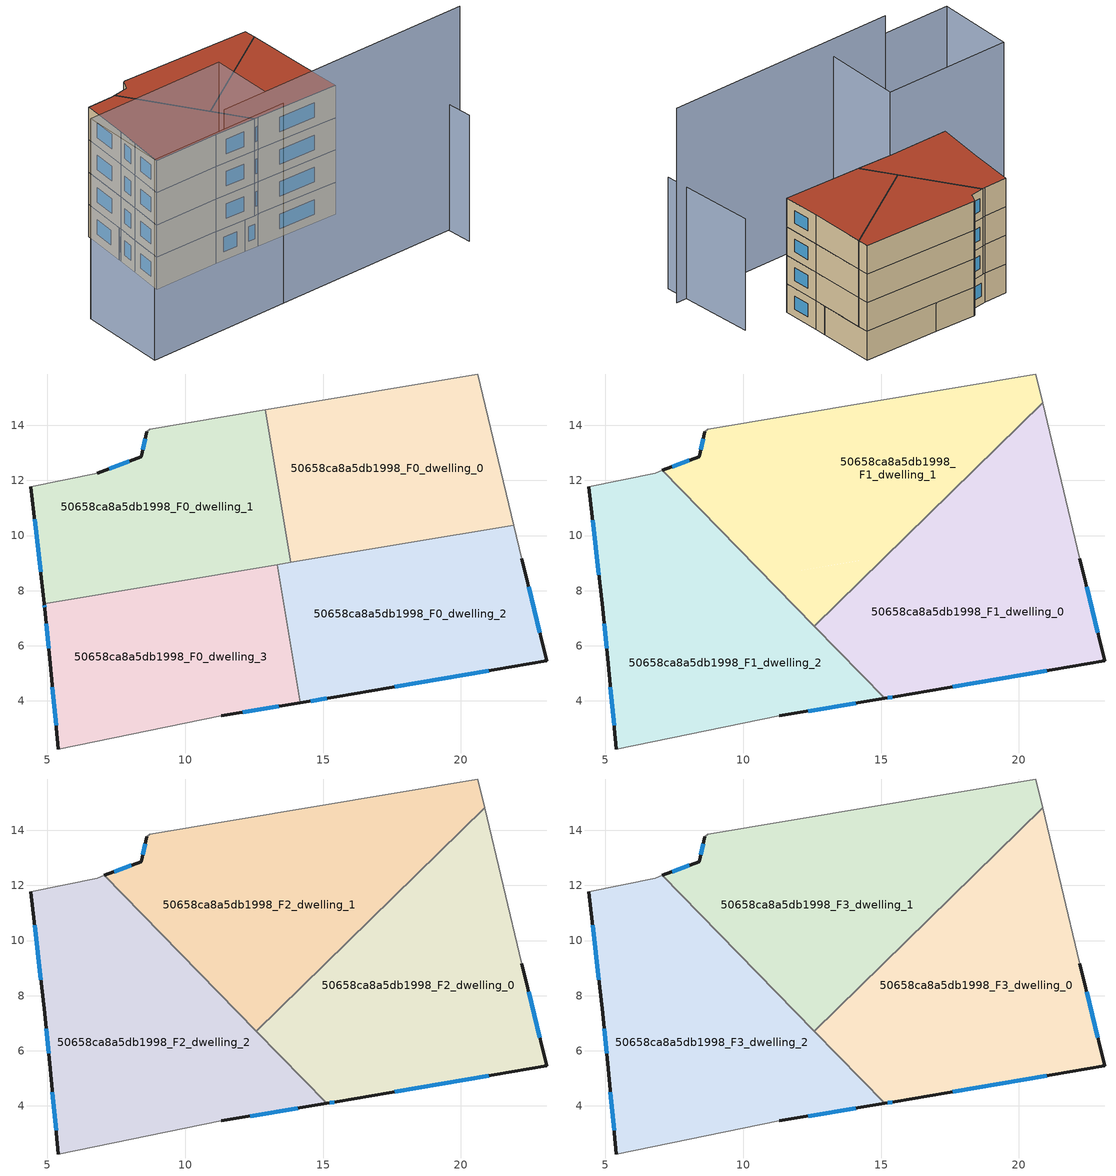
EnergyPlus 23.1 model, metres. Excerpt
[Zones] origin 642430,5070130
50658ca8a5db1998_F0_dwelling_0
 floor ground (EU_floor_Construction): 20.61,15.86 21.92,10.38 13.83,9.02 12.9,14.57 z0
 wall to 50658ca8a5db1998_F0_dwelling_1 (EU_wall_Construction): 12.9,14.57 13.83,9.02 z0:3
 wall adiabatic (EU_wall_Construction): 21.92,10.38 20.61,15.86 12.9,14.57 z0:3
 wall to 50658ca8a5db1998_F0_dwelling_2 (EU_wall_Construction): 13.83,9.02 21.92,10.38 z0:3
50658ca8a5db1998_F0_dwelling_1
 floor ground (EU_floor_Construction): 12.9,14.57 13.83,9.02 4.88,7.52 4.4,11.76 6.8,12.26 8.4,12.86 8.6,13.76 8.7,13.86 z0
 wall outside (EU_wall_Construction): 4.4,11.76 4.88,7.52 / 8.6,13.76 8.4,12.86 6.8,12.26 z0:3
 wall adiabatic (EU_wall_Construction): 6.8,12.26 4.4,11.76 / 12.9,14.57 8.7,13.86 8.6,13.76 z0:3
 wall to 50658ca8a5db1998_F0_dwelling_3 (EU_wall_Construction): 4.88,7.52 13.34,8.94 z0:3
 wall to 50658ca8a5db1998_F0_dwelling_2 (EU_wall_Construction): 13.34,8.94 13.83,9.02 z0:3
 window (EU_Window_Construction): 4.53,10.59 4.75,8.69 / 7.96,12.7 7.24,12.43 / 8.55,13.51 8.46,13.11 z0.83:2.17
50658ca8a5db1998_F0_dwelling_2
 floor ground (EU_floor_Construction): 21.92,10.38 22.21,9.16 23.11,5.45 15.5,4.15 14.18,3.93 13.34,8.94 z0
 wall outside (EU_wall_Construction): 14.18,3.93 15.5,4.15 23.11,5.45 22.21,9.16 z0:3
 wall adiabatic (EU_wall_Construction): 22.21,9.16 21.92,10.38 z0:3
 wall to 50658ca8a5db1998_F0_dwelling_3 (EU_wall_Construction): 13.34,8.94 14.18,3.93 z0:3
 window (EU_Window_Construction): 22.86,6.47 22.46,8.14 / 17.6,4.51 21.02,5.09 / 14.54,3.99 15.14,4.09 z0.83:2.17
50658ca8a5db1998_F0_dwelling_3
 floor ground (EU_floor_Construction): 13.34,8.94 14.18,3.93 11.3,3.45 5.4,2.25 5.1,5.36 4.9,7.36 4.88,7.52 z0
 wall outside (EU_wall_Construction): 4.88,7.52 4.9,7.36 5.1,5.36 5.4,2.25 / 11.3,3.45 14.18,3.93 z0:3
 wall adiabatic (EU_wall_Construction): 5.4,2.25 11.3,3.45 z0:3
 window (EU_Window_Construction): 5.18,4.5 5.31,3.11 / 4.95,6.81 5.04,5.91 / 4.88,7.47 4.89,7.4 / 12.09,3.58 13.39,3.8 z0.83:2.17
50658ca8a5db1998_F1_dwelling_0
 floor to 50658ca8a5db1998_F0_dwelling_2 (EU_floor_Construction): 21.92,10.38 22.21,9.16 23.11,5.45 15.5,4.15 15.14,4.09 13.95,5.31 13.55,7.67 15.17,9.25 z3
 floor to 50658ca8a5db1998_F0_dwelling_0 (EU_floor_Construction): 20.86,14.81 21.92,10.38 15.17,9.25 z3
 floor to 50658ca8a5db1998_F0_dwelling_3 (EU_floor_Construction): 13.55,7.67 13.95,5.31 12.58,6.71 z3
 wall outside (EU_wall_Construction): 15.14,4.09 15.5,4.15 23.11,5.45 22.21,9.16 z3:6
 wall to 50658ca8a5db1998_F1_dwelling_1 (EU_wall_Construction): 20.86,14.81 12.58,6.71 z3:6
 wall adiabatic (EU_wall_Construction): 22.21,9.16 20.86,14.81 z3:6
 wall to 50658ca8a5db1998_F1_dwelling_2 (EU_wall_Construction): 12.58,6.71 15.14,4.09 z3:6
 window (EU_Window_Construction): 17.6,4.51 21.02,5.09 / 15.24,4.11 15.4,4.14 / 22.86,6.47 22.46,8.14 z3.83:5.17
50658ca8a5db1998_F1_dwelling_1
 floor to 50658ca8a5db1998_F0_dwelling_0 (EU_floor_Construction): 20.61,15.86 20.86,14.81 15.17,9.25 13.83,9.02 12.9,14.57 z3
 floor to 50658ca8a5db1998_F0_dwelling_1 (EU_floor_Construction): 12.9,14.57 13.83,9.02 10.82,8.52 7.06,12.36 8.4,12.86 8.6,13.76 8.7,13.86 z3
 floor to 50658ca8a5db1998_F0_dwelling_2 (EU_floor_Construction): 15.17,9.25 13.55,7.67 13.34,8.94 z3
 floor to 50658ca8a5db1998_F0_dwelling_3 (EU_floor_Construction): 13.34,8.94 13.55,7.67 12.58,6.71 10.82,8.52 z3
 wall outside (EU_wall_Construction): 8.6,13.76 8.4,12.86 7.06,12.36 z3:6
 wall adiabatic (EU_wall_Construction): 20.86,14.81 20.61,15.86 8.7,13.86 8.6,13.76 z3:6
 wall to 50658ca8a5db1998_F1_dwelling_2 (EU_wall_Construction): 7.06,12.36 12.58,6.72 z3:6
 window (EU_Window_Construction): 8.03,12.72 7.43,12.5 / 8.55,13.51 8.46,13.11 z3.83:5.17
50658ca8a5db1998_F1_dwelling_2
 floor to 50658ca8a5db1998_F0_dwelling_1 (EU_floor_Construction): 7.06,12.36 10.82,8.52 4.88,7.52 4.4,11.76 6.8,12.26 z3
 floor to 50658ca8a5db1998_F0_dwelling_3 (EU_floor_Construction): 13.95,5.31 14.18,3.93 11.3,3.45 5.4,2.25 5.1,5.36 4.9,7.36 4.88,7.52 10.82,8.52 z3
 floor to 50658ca8a5db1998_F0_dwelling_2 (EU_floor_Construction): 13.95,5.31 15.14,4.09 14.18,3.93 z3
 wall outside (EU_wall_Construction): 4.4,11.76 4.9,7.36 5.1,5.36 5.4,2.25 / 11.3,3.45 15.14,4.09 z3:6
 wall adiabatic (EU_wall_Construction): 5.4,2.25 11.3,3.45 / 7.06,12.36 6.8,12.26 4.4,11.76 z3:6
 window (EU_Window_Construction): 5.18,4.5 5.31,3.11 / 4.95,6.81 5.04,5.91 / 4.54,10.55 4.76,8.57 / 12.36,3.63 14.08,3.92 z3.83:5.17
50658ca8a5db1998_F2_dwelling_0
 floor to 50658ca8a5db1998_F1_dwelling_0 (EU_floor_Construction): 20.86,14.81 22.21,9.16 23.11,5.45 15.5,4.15 15.14,4.09 12.58,6.71 z6
 wall outside (EU_wall_Construction): 15.14,4.09 15.5,4.15 23.11,5.45 22.21,9.16 z6:9
 wall to 50658ca8a5db1998_F2_dwelling_1 (EU_wall_Construction): 20.86,14.81 12.58,6.71 z6:9
 wall adiabatic (EU_wall_Construction): 22.21,9.16 20.86,14.81 z6:9
 wall to 50658ca8a5db1998_F2_dwelling_2 (EU_wall_Construction): 12.58,6.71 15.14,4.09 z6:9
 window (EU_Window_Construction): 17.6,4.51 21.02,5.09 / 15.24,4.11 15.4,4.14 / 22.86,6.47 22.46,8.14 z6.83:8.17
50658ca8a5db1998_F2_dwelling_1
 floor to 50658ca8a5db1998_F1_dwelling_1 (EU_floor_Construction): 20.61,15.86 20.86,14.81 12.58,6.71 7.06,12.36 8.4,12.86 8.6,13.76 8.7,13.86 z6
 wall outside (EU_wall_Construction): 8.6,13.76 8.4,12.86 7.06,12.36 z6:9
 wall adiabatic (EU_wall_Construction): 20.86,14.81 20.61,15.86 8.7,13.86 8.6,13.76 z6:9
 wall to 50658ca8a5db1998_F2_dwelling_2 (EU_wall_Construction): 7.06,12.36 12.58,6.72 z6:9
 window (EU_Window_Construction): 8.03,12.72 7.43,12.5 / 8.55,13.51 8.46,13.11 z6.83:8.17
50658ca8a5db1998_F2_dwelling_2
 floor to 50658ca8a5db1998_F1_dwelling_2 (EU_floor_Construction): 7.06,12.36 15.14,4.09 11.3,3.45 5.4,2.25 5.1,5.36 4.9,7.36 4.4,11.76 6.8,12.26 z6
 wall outside (EU_wall_Construction): 4.4,11.76 4.9,7.36 5.1,5.36 5.4,2.25 / 11.3,3.45 15.14,4.09 z6:9
 wall adiabatic (EU_wall_Construction): 5.4,2.25 11.3,3.45 / 7.06,12.36 6.8,12.26 4.4,11.76 z6:9
 window (EU_Window_Construction): 5.18,4.5 5.31,3.11 / 4.95,6.81 5.04,5.91 / 4.54,10.55 4.76,8.57 / 12.36,3.63 14.08,3.92 z6.83:8.17
50658ca8a5db1998_F3_dwelling_0
 floor to 50658ca8a5db1998_F2_dwelling_0 (EU_floor_Construction): 20.86,14.81 22.21,9.16 23.11,5.45 15.5,4.15 15.14,4.09 12.58,6.71 z9
 wall outside (EU_wall_Construction): 15.14,4.09 15.5,4.15 23.11,5.45 22.21,9.16 z9:12
 wall to 50658ca8a5db1998_F3_dwelling_1 (EU_wall_Construction): 20.86,14.81 12.58,6.71 z9:12
 wall adiabatic (EU_wall_Construction): 22.21,9.16 20.86,14.81 z9:12
 wall to 50658ca8a5db1998_F3_dwelling_2 (EU_wall_Construction): 12.58,6.71 15.14,4.09 z9:12
 window (EU_Window_Construction): 17.6,4.51 21.02,5.09 / 15.24,4.11 15.4,4.14 / 22.86,6.47 22.46,8.14 z9.83:11.17
 roof outside (EU_roof_Construction): 23.11,5.45 22.21,9.16 20.86,14.81 12.58,6.71 15.14,4.09 15.5,4.15 z12
50658ca8a5db1998_F3_dwelling_1
 floor to 50658ca8a5db1998_F2_dwelling_1 (EU_floor_Construction): 20.61,15.86 20.86,14.81 12.58,6.71 7.06,12.36 8.4,12.86 8.6,13.76 8.7,13.86 z9
 wall outside (EU_wall_Construction): 8.6,13.76 8.4,12.86 7.06,12.36 z9:12
 wall adiabatic (EU_wall_Construction): 20.86,14.81 20.61,15.86 8.7,13.86 8.6,13.76 z9:12
 wall to 50658ca8a5db1998_F3_dwelling_2 (EU_wall_Construction): 7.06,12.36 12.58,6.72 z9:12
 window (EU_Window_Construction): 8.03,12.72 7.43,12.5 / 8.55,13.51 8.46,13.11 z9.83:11.17
 roof outside (EU_roof_Construction): 20.86,14.81 20.61,15.86 8.7,13.86 8.6,13.76 8.4,12.86 7.06,12.36 12.58,6.71 z12
50658ca8a5db1998_F3_dwelling_2
 floor to 50658ca8a5db1998_F2_dwelling_2 (EU_floor_Construction): 7.06,12.36 15.14,4.09 11.3,3.45 5.4,2.25 5.1,5.36 4.9,7.36 4.4,11.76 6.8,12.26 z9
 wall outside (EU_wall_Construction): 4.4,11.76 4.9,7.36 5.1,5.36 5.4,2.25 / 11.3,3.45 15.14,4.09 z9:12
 wall adiabatic (EU_wall_Construction): 5.4,2.25 11.3,3.45 / 7.06,12.36 6.8,12.26 4.4,11.76 z9:12
 window (EU_Window_Construction): 5.18,4.5 5.31,3.11 / 4.95,6.81 5.04,5.91 / 4.54,10.55 4.76,8.57 / 12.36,3.63 14.08,3.92 z9.83:11.17
 roof outside (EU_roof_Construction): 15.14,4.09 7.06,12.36 6.8,12.26 4.4,11.76 4.9,7.36 5.1,5.36 5.4,2.25 11.3,3.45 z12
shading: 7.3,-5.45 30.96,-0.65 z0:20.4; -1.26,0.9 11.62,3.52 / 11.62,3.52 13.2,-4.25 / 13.2,-4.25 0.32,-6.87 / 0.32,-6.87 -1.26,0.9 z0:18.6; 30.51,-3.06 27.76,6.31 z0:11.7
[Building]
EU S2 Campaign: North Axis=0; Terrain=City; Solar Distribution=FullExterior
[Site:Location]
Lyon-Bron: Latitude=45.75; Longitude=5; Time Zone=1; Elevation=198
[SizingPeriod:WeatherFileDays]
AnnualSizingPeriod: Begin Month=1; Begin Day of Month=1; End Month=12; End Day of Month=31; Day of Week for Start Day=Monday; Use Weather File Daylight Saving Period=No; Use Weather File Rain and Snow Indicators=No
[MATERIAL]
EU_InternalMass_Material: Roughness=MediumRough; Thickness=0.1; Conductivity=1; Density=1800; Specific Heat=900; Thermal Absorptance=0.9; Solar Absorptance=0.7; Visible Absorptance=0.7
[MATERIAL:NOMASS] Roughness=MediumRough; Thermal Absorptance=0.9; Solar Absorptance=0.7; Visible Absorptance=0.7
Name | Thermal Resistance
EU_wall_NoMass | 0.87146
EU_roof_NoMass | 0.842276
EU_floor_NoMass | 0.496999
[WINDOWMATERIAL:SIMPLEGLAZINGSYSTEM]
EU_Window_SimpleGlazing: UFactor=2.2525; Solar Heat Gain Coefficient=0.76; Visible Transmittance=0.76
[CONSTRUCTION]
EU_wall_Construction: EU_wall_NoMass
EU_roof_Construction: EU_roof_NoMass
EU_floor_Construction: EU_floor_NoMass
EU_Window_Construction: EU_Window_SimpleGlazing
EU_InternalMass_Construction: EU_InternalMass_Material
[ZONE] Type=1; Multiplier=1; Ceiling Height=autocalculate; Floor Area=autocalculate; Part of Total Floor Area=Yes
Name | Volume
50658ca8a5db1998_F0_dwelling_0 | 135.015
50658ca8a5db1998_F1_dwelling_0; 50658ca8a5db1998_F2_dwelling_0; 50658ca8a5db1998_F3_dwelling_0 | 180.044
50658ca8a5db1998_F0_dwelling_1 | 135.026
50658ca8a5db1998_F1_dwelling_1; 50658ca8a5db1998_F2_dwelling_1; 50658ca8a5db1998_F3_dwelling_1 | 180.033
50658ca8a5db1998_F0_dwelling_2 | 135.03
50658ca8a5db1998_F1_dwelling_2; 50658ca8a5db1998_F2_dwelling_2; 50658ca8a5db1998_F3_dwelling_2 | 180.023
50658ca8a5db1998_F0_dwelling_3 | 135.031
[INTERNALMASS] Construction=EU_InternalMass_Construction
Name | Zone or ZoneList | Surface Area
50658ca8a5db1998_F0_dwelling_0_EU_InternalMass | 50658ca8a5db1998_F0_dwelling_0 | 45.0062
50658ca8a5db1998_F0_dwelling_1_EU_InternalMass | 50658ca8a5db1998_F0_dwelling_1 | 45.0077
50658ca8a5db1998_F0_dwelling_2_EU_InternalMass | 50658ca8a5db1998_F0_dwelling_2 | 45.0099
50658ca8a5db1998_F0_dwelling_3_EU_InternalMass | 50658ca8a5db1998_F0_dwelling_3 | 45.0112
50658ca8a5db1998_F1_dwelling_0_EU_InternalMass | 50658ca8a5db1998_F1_dwelling_0 | 60.016
50658ca8a5db1998_F1_dwelling_1_EU_InternalMass | 50658ca8a5db1998_F1_dwelling_1 | 60.0129
50658ca8a5db1998_F1_dwelling_2_EU_InternalMass | 50658ca8a5db1998_F1_dwelling_2 | 60.0082
50658ca8a5db1998_F2_dwelling_0_EU_InternalMass | 50658ca8a5db1998_F2_dwelling_0 | 60.016
50658ca8a5db1998_F2_dwelling_1_EU_InternalMass | 50658ca8a5db1998_F2_dwelling_1 | 60.0129
50658ca8a5db1998_F2_dwelling_2_EU_InternalMass | 50658ca8a5db1998_F2_dwelling_2 | 60.0082
50658ca8a5db1998_F3_dwelling_0_EU_InternalMass | 50658ca8a5db1998_F3_dwelling_0 | 60.016
50658ca8a5db1998_F3_dwelling_1_EU_InternalMass | 50658ca8a5db1998_F3_dwelling_1 | 60.0129
50658ca8a5db1998_F3_dwelling_2_EU_InternalMass | 50658ca8a5db1998_F3_dwelling_2 | 60.0082
[OTHEREQUIPMENT] Fuel Type=Electricity; Design Level Calculation Method=Watts/Area; Power per Zone Floor Area=1; Fraction Latent=0; Fraction Radiant=0; Fraction Lost=0; Carbon Dioxide Generation Rate=0; EndUse Subcategory=EU_Step8_InternalGains
Name | Zone or ZoneList or Space or SpaceList | Schedule
EU_Step8_InternalGain_50658ca8a5db1998_F0_dwelling_0_f000 | 50658ca8a5db1998_F0_dwelling_0 | EU_Step8_GainSchedule_50658ca8a5db1998_F0_dwelling_0_f000
EU_Step8_InternalGain_50658ca8a5db1998_F0_dwelling_1_f000 | 50658ca8a5db1998_F0_dwelling_1 | EU_Step8_GainSchedule_50658ca8a5db1998_F0_dwelling_1_f000
EU_Step8_InternalGain_50658ca8a5db1998_F0_dwelling_2_f000 | 50658ca8a5db1998_F0_dwelling_2 | EU_Step8_GainSchedule_50658ca8a5db1998_F0_dwelling_2_f000
EU_Step8_InternalGain_50658ca8a5db1998_F0_dwelling_3_f000 | 50658ca8a5db1998_F0_dwelling_3 | EU_Step8_GainSchedule_50658ca8a5db1998_F0_dwelling_3_f000
EU_Step8_InternalGain_50658ca8a5db1998_F1_dwelling_0_f000 | 50658ca8a5db1998_F1_dwelling_0 | EU_Step8_GainSchedule_50658ca8a5db1998_F1_dwelling_0_f000
EU_Step8_InternalGain_50658ca8a5db1998_F1_dwelling_1_f000 | 50658ca8a5db1998_F1_dwelling_1 | EU_Step8_GainSchedule_50658ca8a5db1998_F1_dwelling_1_f000
EU_Step8_InternalGain_50658ca8a5db1998_F1_dwelling_2_f000 | 50658ca8a5db1998_F1_dwelling_2 | EU_Step8_GainSchedule_50658ca8a5db1998_F1_dwelling_2_f000
EU_Step8_InternalGain_50658ca8a5db1998_F2_dwelling_0_f000 | 50658ca8a5db1998_F2_dwelling_0 | EU_Step8_GainSchedule_50658ca8a5db1998_F2_dwelling_0_f000
EU_Step8_InternalGain_50658ca8a5db1998_F2_dwelling_1_f000 | 50658ca8a5db1998_F2_dwelling_1 | EU_Step8_GainSchedule_50658ca8a5db1998_F2_dwelling_1_f000
EU_Step8_InternalGain_50658ca8a5db1998_F2_dwelling_2_f000 | 50658ca8a5db1998_F2_dwelling_2 | EU_Step8_GainSchedule_50658ca8a5db1998_F2_dwelling_2_f000
EU_Step8_InternalGain_50658ca8a5db1998_F3_dwelling_0_f000 | 50658ca8a5db1998_F3_dwelling_0 | EU_Step8_GainSchedule_50658ca8a5db1998_F3_dwelling_0_f000
EU_Step8_InternalGain_50658ca8a5db1998_F3_dwelling_1_f000 | 50658ca8a5db1998_F3_dwelling_1 | EU_Step8_GainSchedule_50658ca8a5db1998_F3_dwelling_1_f000
EU_Step8_InternalGain_50658ca8a5db1998_F3_dwelling_2_f000 | 50658ca8a5db1998_F3_dwelling_2 | EU_Step8_GainSchedule_50658ca8a5db1998_F3_dwelling_2_f000
[ZONEVENTILATION:DESIGNFLOWRATE] Schedule=EU_AlwaysOn; Design Flow Rate Calculation Method=AirChanges/Hour; Air Changes per Hour=0.425; Ventilation Type=Natural; Fan Pressure Rise=0; Fan Total Efficiency=1; Constant Term Coefficient=1; Temperature Term Coefficient=0; Velocity Term Coefficient=0; Velocity Squared Term Coefficient=0; Minimum Indoor Temperature=-100; Maximum Indoor Temperature=100; Delta Temperature=-100; Minimum Outdoor Temperature=-100; Maximum Outdoor Temperature=100; Maximum Wind Speed=40
Name | Zone or ZoneList or Space or SpaceList
EU_ConstantAir_50658ca8a5db1998_F0_dwelling_0 | 50658ca8a5db1998_F0_dwelling_0
EU_ConstantAir_50658ca8a5db1998_F0_dwelling_1 | 50658ca8a5db1998_F0_dwelling_1
EU_ConstantAir_50658ca8a5db1998_F0_dwelling_2 | 50658ca8a5db1998_F0_dwelling_2
EU_ConstantAir_50658ca8a5db1998_F0_dwelling_3 | 50658ca8a5db1998_F0_dwelling_3
EU_ConstantAir_50658ca8a5db1998_F1_dwelling_0 | 50658ca8a5db1998_F1_dwelling_0
EU_ConstantAir_50658ca8a5db1998_F1_dwelling_1 | 50658ca8a5db1998_F1_dwelling_1
EU_ConstantAir_50658ca8a5db1998_F1_dwelling_2 | 50658ca8a5db1998_F1_dwelling_2
EU_ConstantAir_50658ca8a5db1998_F2_dwelling_0 | 50658ca8a5db1998_F2_dwelling_0
EU_ConstantAir_50658ca8a5db1998_F2_dwelling_1 | 50658ca8a5db1998_F2_dwelling_1
EU_ConstantAir_50658ca8a5db1998_F2_dwelling_2 | 50658ca8a5db1998_F2_dwelling_2
EU_ConstantAir_50658ca8a5db1998_F3_dwelling_0 | 50658ca8a5db1998_F3_dwelling_0
EU_ConstantAir_50658ca8a5db1998_F3_dwelling_1 | 50658ca8a5db1998_F3_dwelling_1
EU_ConstantAir_50658ca8a5db1998_F3_dwelling_2 | 50658ca8a5db1998_F3_dwelling_2
[HVACTEMPLATE:THERMOSTAT] Constant Heating Setpoint=20; Constant Cooling Setpoint=50
EU_HeatOnly_50658ca8a5db1998_F0_dwelling_0; EU_HeatOnly_50658ca8a5db1998_F0_dwelling_1; EU_HeatOnly_50658ca8a5db1998_F0_dwelling_2; EU_HeatOnly_50658ca8a5db1998_F0_dwelling_3; EU_HeatOnly_50658ca8a5db1998_F1_dwelling_0; EU_HeatOnly_50658ca8a5db1998_F1_dwelling_1; EU_HeatOnly_50658ca8a5db1998_F1_dwelling_2; EU_HeatOnly_50658ca8a5db1998_F2_dwelling_0; EU_HeatOnly_50658ca8a5db1998_F2_dwelling_1; EU_HeatOnly_50658ca8a5db1998_F2_dwelling_2; EU_HeatOnly_50658ca8a5db1998_F3_dwelling_0; EU_HeatOnly_50658ca8a5db1998_F3_dwelling_1; EU_HeatOnly_50658ca8a5db1998_F3_dwelling_2
[HVACTEMPLATE:ZONE:IDEALLOADSAIRSYSTEM] System Availability Schedule=EU_AlwaysOn; Maximum Heating Supply Air Temperature=50; Minimum Cooling Supply Air Temperature=13; Maximum Heating Supply Air Humidity Ratio=0.0156; Minimum Cooling Supply Air Humidity Ratio=0.0077; Heating Limit=NoLimit; Cooling Limit=NoLimit; Heating Availability Schedule=EU_AlwaysOn; Cooling Availability Schedule=EU_CoolingOff; Dehumidification Control Type=ConstantSensibleHeatRatio; Cooling Sensible Heat Ratio=0.7; Dehumidification Setpoint=60; Humidification Control Type=None; Humidification Setpoint=30; Outdoor Air Method=None; Outdoor Air Flow Rate per Person=0.00944; Outdoor Air Flow Rate per Zone Floor Area=0; Outdoor Air Flow Rate per Zone=0; Demand Controlled Ventilation Type=None; Outdoor Air Economizer Type=NoEconomizer; Heat Recovery Type=None; Sensible Heat Recovery Effectiveness=0.7; Latent Heat Recovery Effectiveness=0.65
Name | Template Thermostat
50658ca8a5db1998_F0_dwelling_0 | EU_HeatOnly_50658ca8a5db1998_F0_dwelling_0
50658ca8a5db1998_F0_dwelling_1 | EU_HeatOnly_50658ca8a5db1998_F0_dwelling_1
50658ca8a5db1998_F0_dwelling_2 | EU_HeatOnly_50658ca8a5db1998_F0_dwelling_2
50658ca8a5db1998_F0_dwelling_3 | EU_HeatOnly_50658ca8a5db1998_F0_dwelling_3
50658ca8a5db1998_F1_dwelling_0 | EU_HeatOnly_50658ca8a5db1998_F1_dwelling_0
50658ca8a5db1998_F1_dwelling_1 | EU_HeatOnly_50658ca8a5db1998_F1_dwelling_1
50658ca8a5db1998_F1_dwelling_2 | EU_HeatOnly_50658ca8a5db1998_F1_dwelling_2
50658ca8a5db1998_F2_dwelling_0 | EU_HeatOnly_50658ca8a5db1998_F2_dwelling_0
50658ca8a5db1998_F2_dwelling_1 | EU_HeatOnly_50658ca8a5db1998_F2_dwelling_1
50658ca8a5db1998_F2_dwelling_2 | EU_HeatOnly_50658ca8a5db1998_F2_dwelling_2
50658ca8a5db1998_F3_dwelling_0 | EU_HeatOnly_50658ca8a5db1998_F3_dwelling_0
50658ca8a5db1998_F3_dwelling_1 | EU_HeatOnly_50658ca8a5db1998_F3_dwelling_1
50658ca8a5db1998_F3_dwelling_2 | EU_HeatOnly_50658ca8a5db1998_F3_dwelling_2
[SIZING:ZONE] Zone Cooling Design Supply Air Temperature Input Method=SupplyAirTemperature; Zone Cooling Design Supply Air Temperature=13; Zone Heating Design Supply Air Temperature Input Method=SupplyAirTemperature; Zone Heating Design Supply Air Temperature=50; Zone Cooling Design Supply Air Humidity Ratio=0.008; Zone Heating Design Supply Air Humidity Ratio=0.008; Cooling Design Air Flow Method=DesignDay; Cooling Design Air Flow Rate=0; Cooling Minimum Air Flow per Zone Floor Area=0.000762; Cooling Minimum Air Flow=0; Cooling Minimum Air Flow Fraction=0.2; Heating Design Air Flow Method=DesignDay; Heating Design Air Flow Rate=0; Heating Maximum Air Flow per Zone Floor Area=0.002032; Heating Maximum Air Flow=0.141576; Heating Maximum Air Flow Fraction=0.3; Account for Dedicated Outdoor Air System=No; Dedicated Outdoor Air System Control Strategy=NeutralSupplyAir; Dedicated Outdoor Air Low Setpoint Temperature for Design=autosize; Dedicated Outdoor Air High Setpoint Temperature for Design=autosize; Zone Load Sizing Method=Sensible Load Only No Latent Load; Zone Latent Cooling Design Supply Air Humidity Ratio Input Method=HumidityRatioDifference; Zone Cooling Design Supply Air Humidity Ratio Difference=0.005; Zone Latent Heating Design Supply Air Humidity Ratio Input Method=HumidityRatioDifference; Zone Humidification Design Supply Air Humidity Ratio Difference=0.005
50658ca8a5db1998_F0_dwelling_0; 50658ca8a5db1998_F0_dwelling_1; 50658ca8a5db1998_F0_dwelling_2; 50658ca8a5db1998_F0_dwelling_3; 50658ca8a5db1998_F1_dwelling_0; 50658ca8a5db1998_F1_dwelling_1; 50658ca8a5db1998_F1_dwelling_2; 50658ca8a5db1998_F2_dwelling_0; 50658ca8a5db1998_F2_dwelling_1; 50658ca8a5db1998_F2_dwelling_2; 50658ca8a5db1998_F3_dwelling_0; 50658ca8a5db1998_F3_dwelling_1; 50658ca8a5db1998_F3_dwelling_2
[SCHEDULE:CONSTANT]
Name | Hourly Value
EU_AlwaysOn | 1
EU_CoolingOff | 0
[SCHEDULE:FILE] Column Number=1; Rows to Skip at Top=0; Number of Hours of Data=8760; Column Separator=Comma; Interpolate to Timestep=No; Minutes per Item=60; Adjust Schedule for Daylight Savings=Yes
Name | File
EU_Step8_GainSchedule_50658ca8a5db1998_F0_dwelling_0_f000 | ../../schedules/50658ca8a5db1998/50658ca8a5db1998_F0_dwelling_0_f000_gain.csv
EU_Step8_GainSchedule_50658ca8a5db1998_F0_dwelling_1_f000 | ../../schedules/50658ca8a5db1998/50658ca8a5db1998_F0_dwelling_1_f000_gain.csv
EU_Step8_GainSchedule_50658ca8a5db1998_F0_dwelling_2_f000 | ../../schedules/50658ca8a5db1998/50658ca8a5db1998_F0_dwelling_2_f000_gain.csv
EU_Step8_GainSchedule_50658ca8a5db1998_F0_dwelling_3_f000 | ../../schedules/50658ca8a5db1998/50658ca8a5db1998_F0_dwelling_3_f000_gain.csv
EU_Step8_GainSchedule_50658ca8a5db1998_F1_dwelling_0_f000 | ../../schedules/50658ca8a5db1998/50658ca8a5db1998_F1_dwelling_0_f000_gain.csv
EU_Step8_GainSchedule_50658ca8a5db1998_F1_dwelling_1_f000 | ../../schedules/50658ca8a5db1998/50658ca8a5db1998_F1_dwelling_1_f000_gain.csv
EU_Step8_GainSchedule_50658ca8a5db1998_F1_dwelling_2_f000 | ../../schedules/50658ca8a5db1998/50658ca8a5db1998_F1_dwelling_2_f000_gain.csv
EU_Step8_GainSchedule_50658ca8a5db1998_F2_dwelling_0_f000 | ../../schedules/50658ca8a5db1998/50658ca8a5db1998_F2_dwelling_0_f000_gain.csv
EU_Step8_GainSchedule_50658ca8a5db1998_F2_dwelling_1_f000 | ../../schedules/50658ca8a5db1998/50658ca8a5db1998_F2_dwelling_1_f000_gain.csv
EU_Step8_GainSchedule_50658ca8a5db1998_F2_dwelling_2_f000 | ../../schedules/50658ca8a5db1998/50658ca8a5db1998_F2_dwelling_2_f000_gain.csv
EU_Step8_GainSchedule_50658ca8a5db1998_F3_dwelling_0_f000 | ../../schedules/50658ca8a5db1998/50658ca8a5db1998_F3_dwelling_0_f000_gain.csv
EU_Step8_GainSchedule_50658ca8a5db1998_F3_dwelling_1_f000 | ../../schedules/50658ca8a5db1998/50658ca8a5db1998_F3_dwelling_1_f000_gain.csv
EU_Step8_GainSchedule_50658ca8a5db1998_F3_dwelling_2_f000 | ../../schedules/50658ca8a5db1998/50658ca8a5db1998_F3_dwelling_2_f000_gain.csv
